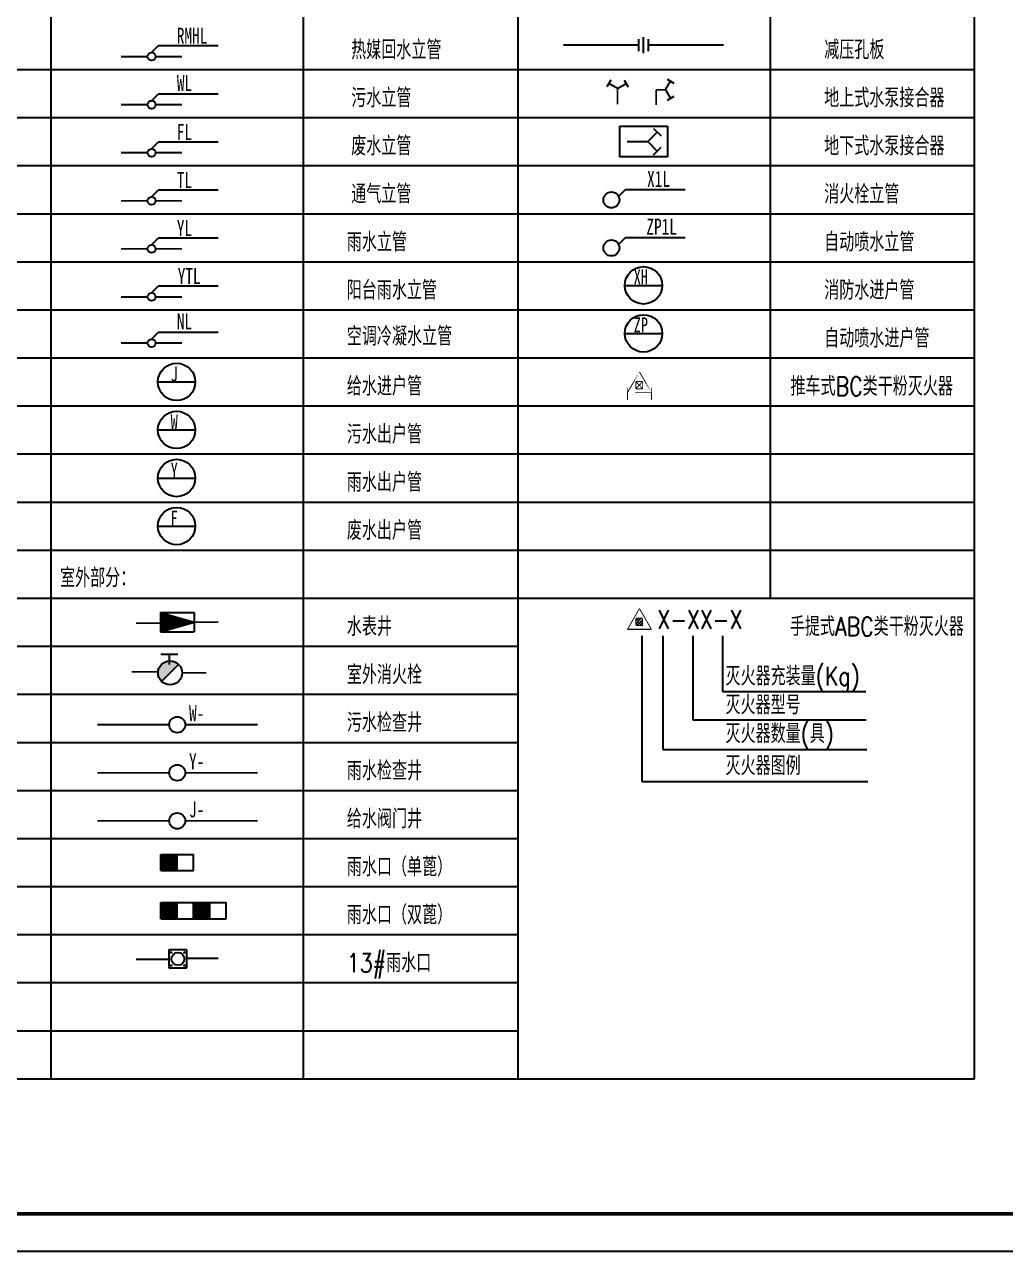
# Model space of a CAD drawing. Extents: x 27938 to 1507990, y 110129 to 923079.
# Drawn here: x 449029 to 475117, y 660457 to 693082 of the extents above; entities that cross this region are included whole.
import ezdxf

# ---------------------------------------------------------------- set-up
doc = ezdxf.new("R2010")
doc.units = 0
doc.header["$LTSCALE"] = 1000
doc.header["$MEASUREMENT"] = 0
doc.layers.add('0s-水标注', color=7, linetype='Continuous')
doc.layers.add('图框', color=140, linetype='Continuous')
doc.layers.add('yichutu', color=7, linetype='Continuous', true_color=0xffffff, plot=False)
doc.styles.add('HZ', font='txt', dxfattribs={"bigfont": 'hztxt'})
doc.styles.add('ST', font='', dxfattribs={"width": 0.8})
doc.styles.get('ST').set_extended_font_data('SimSun')

# ---------------------------------------------------------------- blocks, each defined once
blk = doc.blocks.new('*X188')
at = {"color": 0, "linetype": 'Continuous'}
for p, q in [((-79979, -68610), (-79674, -68610)), ((-79979, -68620), (-79674, -68620)), ((-79979, -68630), (-79674, -68630)), ((-79979, -68640), (-79674, -68640)), ((-79979, -68650), (-79674, -68650)), ((-79979, -68660), (-79674, -68660)), ((-79979, -68670), (-79674, -68670)), ((-79979, -68680), (-79674, -68680)), ((-79979, -68690), (-79674, -68690)), ((-79979, -68700), (-79674, -68700)), ((-79979, -68710), (-79674, -68710)), ((-79979, -68720), (-79674, -68720)), ((-79979, -68730), (-79674, -68730)), ((-79979, -68740), (-79674, -68740)), ((-79979, -68750), (-79674, -68750)), ((-79979, -68760), (-79674, -68760)), ((-79979, -68770), (-79674, -68770)), ((-79979, -68780), (-79674, -68780)), ((-79979, -68790), (-79674, -68790)), ((-79979, -68800), (-79674, -68800)), ((-79979, -68810), (-79674, -68810)), ((-79979, -68820), (-79674, -68820)), ((-79979, -68830), (-79674, -68830)), ((-79979, -68840), (-79674, -68840)), ((-79979, -68850), (-79674, -68850)), ((-79979, -68860), (-79674, -68860)), ((-79979, -68870), (-79674, -68870)), ((-79979, -68880), (-79674, -68880)), ((-79979, -68890), (-79674, -68890)), ((-79979, -68900), (-79674, -68900))]:
    blk.add_line(p, q, dxfattribs=at)
blk = doc.blocks.new('*X190')
at = {"color": 0, "linetype": 'Continuous'}
for p, q in [((-59859, -59642), (-59854, -59642)), ((-59859, -59643), (-59851, -59643)), ((-59859, -59644), (-59847, -59644)), ((-59859, -59645), (-59844, -59645)), ((-59859, -59646), (-59840, -59646)), ((-59859, -59647), (-59837, -59647)), ((-59859, -59648), (-59833, -59648)), ((-59859, -59649), (-59830, -59649)), ((-59859, -59650), (-59826, -59650)), ((-59859, -59651), (-59823, -59651)), ((-59859, -59652), (-59819, -59652)), ((-59859, -59653), (-59816, -59653)), ((-59859, -59654), (-59812, -59654)), ((-59859, -59655), (-59809, -59655)), ((-59859, -59656), (-59805, -59656)), ((-59859, -59657), (-59802, -59657)), ((-59859, -59658), (-59798, -59658)), ((-59859, -59659), (-59795, -59659)), ((-59859, -59660), (-59791, -59660)), ((-59859, -59661), (-59788, -59661)), ((-59859, -59662), (-59784, -59662)), ((-59859, -59663), (-59781, -59663)), ((-59859, -59664), (-59777, -59664)), ((-59859, -59665), (-59774, -59665)), ((-59859, -59666), (-59770, -59666)), ((-59859, -59667), (-59767, -59667)), ((-59859, -59668), (-59763, -59668)), ((-59859, -59669), (-59760, -59669)), ((-59859, -59670), (-59756, -59670)), ((-59859, -59671), (-59753, -59671)), ((-59859, -59672), (-59749, -59672)), ((-59859, -59673), (-59746, -59673)), ((-59859, -59674), (-59742, -59674)), ((-59859, -59675), (-59739, -59675)), ((-59859, -59676), (-59735, -59676)), ((-59859, -59677), (-59732, -59677)), ((-59859, -59678), (-59728, -59678)), ((-59859, -59679), (-59725, -59679)), ((-59859, -59680), (-59721, -59680)), ((-59859, -59681), (-59718, -59681)), ((-59859, -59682), (-59714, -59682)), ((-59859, -59683), (-59711, -59683)), ((-59859, -59684), (-59707, -59684)), ((-59859, -59685), (-59704, -59685)), ((-59859, -59686), (-59700, -59686)), ((-59859, -59687), (-59697, -59687)), ((-59859, -59688), (-59693, -59688)), ((-59859, -59689), (-59690, -59689)), ((-59859, -59690), (-59686, -59690)), ((-59859, -59691), (-59683, -59691)), ((-59859, -59692), (-59679, -59692)), ((-59859, -59693), (-59676, -59693)), ((-59859, -59694), (-59672, -59694)), ((-59859, -59695), (-59669, -59695)), ((-59859, -59696), (-59665, -59696)), ((-59859, -59697), (-59662, -59697)), ((-59859, -59698), (-59658, -59698)), ((-59859, -59699), (-59655, -59699)), ((-59859, -59700), (-59651, -59700)), ((-59859, -59701), (-59648, -59701)), ((-59859, -59702), (-59644, -59702)), ((-59859, -59703), (-59641, -59703)), ((-59859, -59704), (-59637, -59704)), ((-59859, -59705), (-59634, -59705)), ((-59859, -59706), (-59630, -59706)), ((-59859, -59707), (-59627, -59707)), ((-59859, -59708), (-59623, -59708)), ((-59859, -59709), (-59620, -59709)), ((-59859, -59710), (-59616, -59710)), ((-59859, -59711), (-59613, -59711)), ((-59859, -59712), (-59609, -59712)), ((-59859, -59713), (-59606, -59713)), ((-59859, -59714), (-59602, -59714)), ((-59859, -59715), (-59599, -59715)), ((-59859, -59716), (-59595, -59716)), ((-59859, -59717), (-59592, -59717)), ((-59859, -59718), (-59588, -59718)), ((-59859, -59719), (-59585, -59719)), ((-59859, -59720), (-59581, -59720)), ((-59859, -59721), (-59578, -59721)), ((-59859, -59722), (-59574, -59722)), ((-59859, -59723), (-59571, -59723)), ((-59859, -59724), (-59567, -59724)), ((-59859, -59725), (-59564, -59725)), ((-59859, -59726), (-59560, -59726)), ((-59859, -59727), (-59557, -59727)), ((-59859, -59728), (-59553, -59728)), ((-59859, -59729), (-59550, -59729)), ((-59859, -59730), (-59546, -59730)), ((-59859, -59731), (-59543, -59731)), ((-59859, -59732), (-59539, -59732)), ((-59859, -59733), (-59536, -59733)), ((-59859, -59734), (-59532, -59734)), ((-59859, -59735), (-59529, -59735)), ((-59859, -59736), (-59525, -59736)), ((-59859, -59737), (-59522, -59737)), ((-59859, -59738), (-59518, -59738)), ((-59859, -59739), (-59515, -59739)), ((-59859, -59740), (-59511, -59740)), ((-59859, -59741), (-59508, -59741)), ((-59859, -59742), (-59504, -59742)), ((-59859, -59743), (-59501, -59743)), ((-59859, -59744), (-59497, -59744)), ((-59859, -59745), (-59494, -59745)), ((-59859, -59746), (-59490, -59746)), ((-59859, -59747), (-59487, -59747)), ((-59859, -59748), (-59483, -59748)), ((-59859, -59749), (-59480, -59749)), ((-59859, -59750), (-59476, -59750)), ((-59859, -59751), (-59473, -59751)), ((-59859, -59752), (-59469, -59752)), ((-59859, -59753), (-59466, -59753)), ((-59859, -59754), (-59462, -59754)), ((-59859, -59755), (-59459, -59755)), ((-59859, -59756), (-59455, -59756)), ((-59859, -59757), (-59452, -59757)), ((-59859, -59758), (-59448, -59758)), ((-59859, -59759), (-59445, -59759)), ((-59859, -59760), (-59441, -59760)), ((-59859, -59761), (-59438, -59761)), ((-59859, -59762), (-59434, -59762)), ((-59859, -59763), (-59431, -59763)), ((-59859, -59764), (-59427, -59764)), ((-59859, -59765), (-59424, -59765)), ((-59859, -59766), (-59420, -59766)), ((-59859, -59767), (-59417, -59767)), ((-59859, -59768), (-59413, -59768)), ((-59859, -59769), (-59410, -59769)), ((-59859, -59770), (-59406, -59770)), ((-59859, -59771), (-59403, -59771)), ((-59859, -59772), (-59399, -59772)), ((-59859, -59773), (-59396, -59773)), ((-59859, -59774), (-59392, -59774)), ((-59859, -59775), (-59389, -59775)), ((-59859, -59776), (-59385, -59776)), ((-59859, -59777), (-59382, -59777)), ((-59859, -59778), (-59378, -59778)), ((-59859, -59779), (-59375, -59779)), ((-59859, -59780), (-59371, -59780)), ((-59859, -59781), (-59368, -59781)), ((-59859, -59782), (-59364, -59782)), ((-59859, -59783), (-59361, -59783)), ((-59859, -59784), (-59357, -59784)), ((-59859, -59785), (-59354, -59785)), ((-59859, -59786), (-59350, -59786)), ((-59859, -59787), (-59347, -59787)), ((-59859, -59788), (-59343, -59788)), ((-59859, -59789), (-59340, -59789)), ((-59859, -59790), (-59336, -59790)), ((-59859, -59791), (-59333, -59791)), ((-59859, -59792), (-59329, -59792)), ((-59859, -59793), (-59326, -59793)), ((-59859, -59794), (-59322, -59794)), ((-59859, -59795), (-59319, -59795)), ((-59859, -59796), (-59315, -59796)), ((-59859, -59797), (-59312, -59797)), ((-59859, -59798), (-59308, -59798)), ((-59859, -59799), (-59305, -59799)), ((-59859, -59800), (-59301, -59800)), ((-59859, -59801), (-59298, -59801)), ((-59859, -59802), (-59294, -59802)), ((-59859, -59803), (-59291, -59803)), ((-59859, -59804), (-59287, -59804)), ((-59859, -59805), (-59284, -59805)), ((-59859, -59806), (-59280, -59806)), ((-59859, -59807), (-59277, -59807)), ((-59859, -59808), (-59273, -59808)), ((-59859, -59809), (-59270, -59809)), ((-59859, -59810), (-59266, -59810)), ((-59859, -59811), (-59263, -59811)), ((-59859, -59812), (-59259, -59812)), ((-59859, -59813), (-59256, -59813)), ((-59859, -59814), (-59252, -59814)), ((-59859, -59815), (-59249, -59815)), ((-59859, -59816), (-59245, -59816)), ((-59859, -59817), (-59242, -59817)), ((-59859, -59818), (-59238, -59818)), ((-59859, -59819), (-59235, -59819)), ((-59859, -59820), (-59231, -59820)), ((-59859, -59821), (-59228, -59821)), ((-59859, -59822), (-59224, -59822)), ((-59859, -59823), (-59221, -59823)), ((-59859, -59824), (-59217, -59824)), ((-59859, -59825), (-59214, -59825)), ((-59859, -59826), (-59210, -59826)), ((-59859, -59827), (-59207, -59827)), ((-59859, -59828), (-59203, -59828)), ((-59859, -59829), (-59200, -59829)), ((-59859, -59830), (-59196, -59830)), ((-59859, -59831), (-59193, -59831)), ((-59859, -59832), (-59189, -59832)), ((-59859, -59833), (-59186, -59833)), ((-59859, -59834), (-59182, -59834)), ((-59859, -59835), (-59179, -59835)), ((-59859, -59836), (-59175, -59836)), ((-59859, -59837), (-59172, -59837)), ((-59859, -59838), (-59168, -59838)), ((-59859, -59839), (-59165, -59839)), ((-59859, -59840), (-59161, -59840)), ((-59859, -59841), (-59158, -59841)), ((-59859, -59842), (-59154, -59842)), ((-59859, -59843), (-59151, -59843)), ((-59859, -59844), (-59147, -59844)), ((-59859, -59845), (-59144, -59845)), ((-59859, -59846), (-59140, -59846)), ((-59859, -59847), (-59137, -59847)), ((-59859, -59848), (-59133, -59848)), ((-59859, -59849), (-59130, -59849)), ((-59859, -59850), (-59126, -59850)), ((-59859, -59851), (-59123, -59851)), ((-59859, -59852), (-59119, -59852)), ((-59859, -59853), (-59116, -59853)), ((-59859, -59854), (-59112, -59854)), ((-59859, -59855), (-59109, -59855)), ((-59859, -59856), (-59105, -59856)), ((-59859, -59857), (-59102, -59857)), ((-59859, -59858), (-59098, -59858)), ((-59859, -59859), (-59095, -59859)), ((-59859, -59860), (-59091, -59860)), ((-59859, -59861), (-59088, -59861)), ((-59859, -59862), (-59084, -59862)), ((-59859, -59863), (-59081, -59863)), ((-59859, -59864), (-59077, -59864)), ((-59859, -59865), (-59074, -59865)), ((-59859, -59866), (-59070, -59866)), ((-59859, -59867), (-59067, -59867)), ((-59859, -59868), (-59063, -59868)), ((-59859, -59869), (-59060, -59869)), ((-59859, -59870), (-59056, -59870)), ((-59859, -59871), (-59053, -59871)), ((-59859, -59872), (-59049, -59872)), ((-59859, -59873), (-59046, -59873)), ((-59859, -59874), (-59042, -59874)), ((-59859, -59875), (-59039, -59875)), ((-59859, -59876), (-59035, -59876)), ((-59859, -59877), (-59032, -59877)), ((-59859, -59878), (-59028, -59878)), ((-59859, -59879), (-59025, -59879)), ((-59859, -59880), (-59021, -59880)), ((-59859, -59881), (-59018, -59881)), ((-59859, -59882), (-59014, -59882)), ((-59859, -59883), (-59011, -59883)), ((-59859, -59884), (-59007, -59884)), ((-59859, -59885), (-59004, -59885)), ((-59859, -59886), (-59000, -59886)), ((-59859, -59887), (-58997, -59887)), ((-59859, -59888), (-58993, -59888)), ((-59859, -59889), (-58990, -59889)), ((-59859, -59890), (-58986, -59890)), ((-59859, -59891), (-58983, -59891)), ((-59859, -59892), (-58979, -59892)), ((-59859, -59893), (-58976, -59893)), ((-59859, -59894), (-58972, -59894)), ((-59859, -59895), (-58969, -59895)), ((-59859, -59898), (-58970, -59898)), ((-59859, -59899), (-58974, -59899)), ((-59859, -59900), (-58977, -59900)), ((-59859, -59901), (-58981, -59901)), ((-59859, -59902), (-58984, -59902)), ((-59859, -59903), (-58988, -59903)), ((-59859, -59904), (-58991, -59904)), ((-59859, -59905), (-58995, -59905)), ((-59859, -59906), (-58998, -59906)), ((-59859, -59907), (-59002, -59907)), ((-59859, -59908), (-59005, -59908)), ((-59859, -59909), (-59009, -59909)), ((-59859, -59910), (-59012, -59910)), ((-59859, -59911), (-59016, -59911)), ((-59859, -59912), (-59019, -59912)), ((-59859, -59913), (-59023, -59913)), ((-59859, -59914), (-59026, -59914)), ((-59859, -59915), (-59030, -59915)), ((-59859, -59916), (-59033, -59916)), ((-59859, -59917), (-59037, -59917)), ((-59859, -59918), (-59040, -59918)), ((-59859, -59919), (-59044, -59919)), ((-59859, -59920), (-59047, -59920)), ((-59859, -59921), (-59051, -59921)), ((-59859, -59922), (-59054, -59922)), ((-59859, -59923), (-59058, -59923)), ((-59859, -59924), (-59061, -59924)), ((-59859, -59925), (-59065, -59925)), ((-59859, -59926), (-59068, -59926)), ((-59859, -59927), (-59072, -59927)), ((-59859, -59928), (-59075, -59928)), ((-59859, -59929), (-59079, -59929)), ((-59859, -59930), (-59082, -59930)), ((-59859, -59931), (-59086, -59931)), ((-59859, -59932), (-59089, -59932)), ((-59859, -59933), (-59093, -59933)), ((-59859, -59934), (-59096, -59934)), ((-59859, -59935), (-59100, -59935)), ((-59859, -59936), (-59103, -59936)), ((-59859, -59937), (-59107, -59937)), ((-59859, -59938), (-59110, -59938)), ((-59859, -59939), (-59114, -59939)), ((-59859, -59940), (-59117, -59940)), ((-59859, -59941), (-59121, -59941)), ((-59859, -59942), (-59124, -59942)), ((-59859, -59943), (-59128, -59943)), ((-59859, -59944), (-59131, -59944)), ((-59859, -59945), (-59135, -59945)), ((-59859, -59946), (-59138, -59946)), ((-59859, -59947), (-59142, -59947)), ((-59859, -59948), (-59145, -59948)), ((-59859, -59949), (-59149, -59949)), ((-59859, -59950), (-59152, -59950)), ((-59859, -59951), (-59156, -59951)), ((-59859, -59952), (-59159, -59952)), ((-59859, -59953), (-59163, -59953)), ((-59859, -59954), (-59166, -59954)), ((-59859, -59955), (-59170, -59955)), ((-59859, -59956), (-59173, -59956)), ((-59859, -59957), (-59177, -59957)), ((-59859, -59958), (-59180, -59958)), ((-59859, -59959), (-59184, -59959)), ((-59859, -59960), (-59187, -59960)), ((-59859, -59961), (-59191, -59961)), ((-59859, -59962), (-59194, -59962)), ((-59859, -59963), (-59198, -59963)), ((-59859, -59964), (-59201, -59964)), ((-59859, -59965), (-59205, -59965)), ((-59859, -59966), (-59208, -59966)), ((-59859, -59967), (-59212, -59967)), ((-59859, -59968), (-59215, -59968)), ((-59859, -59969), (-59219, -59969)), ((-59859, -59970), (-59222, -59970)), ((-59859, -59971), (-59226, -59971)), ((-59859, -59972), (-59229, -59972)), ((-59859, -59973), (-59233, -59973)), ((-59859, -59974), (-59236, -59974)), ((-59859, -59975), (-59240, -59975)), ((-59859, -59976), (-59243, -59976)), ((-59859, -59977), (-59247, -59977)), ((-59859, -59978), (-59250, -59978)), ((-59859, -59979), (-59254, -59979)), ((-59859, -59980), (-59257, -59980)), ((-59859, -59981), (-59261, -59981)), ((-59859, -59982), (-59264, -59982)), ((-59859, -59983), (-59268, -59983)), ((-59859, -59984), (-59271, -59984)), ((-59859, -59985), (-59275, -59985)), ((-59859, -59986), (-59278, -59986)), ((-59859, -59987), (-59282, -59987)), ((-59859, -59988), (-59285, -59988)), ((-59859, -59989), (-59289, -59989)), ((-59859, -59990), (-59292, -59990)), ((-59859, -59991), (-59296, -59991)), ((-59859, -59992), (-59299, -59992)), ((-59859, -59993), (-59303, -59993)), ((-59859, -59994), (-59306, -59994)), ((-59859, -59995), (-59310, -59995)), ((-59859, -59996), (-59313, -59996)), ((-59859, -59997), (-59317, -59997)), ((-59859, -59998), (-59320, -59998)), ((-59859, -59999), (-59324, -59999)), ((-59859, -60000), (-59327, -60000)), ((-59859, -60001), (-59331, -60001)), ((-59859, -60002), (-59334, -60002)), ((-59859, -60003), (-59338, -60003)), ((-59859, -60004), (-59341, -60004)), ((-59859, -60005), (-59345, -60005)), ((-59859, -60006), (-59348, -60006)), ((-59859, -60007), (-59352, -60007)), ((-59859, -60008), (-59355, -60008)), ((-59859, -60009), (-59359, -60009)), ((-59859, -60010), (-59362, -60010)), ((-59859, -60011), (-59366, -60011)), ((-59859, -60012), (-59369, -60012)), ((-59859, -60013), (-59373, -60013)), ((-59859, -60014), (-59376, -60014)), ((-59859, -60015), (-59380, -60015)), ((-59859, -60016), (-59383, -60016)), ((-59859, -60017), (-59387, -60017)), ((-59859, -60018), (-59390, -60018)), ((-59859, -60019), (-59394, -60019)), ((-59859, -60020), (-59397, -60020)), ((-59859, -60021), (-59401, -60021)), ((-59859, -60022), (-59404, -60022)), ((-59859, -60023), (-59408, -60023)), ((-59859, -60024), (-59411, -60024)), ((-59859, -60025), (-59415, -60025)), ((-59859, -60026), (-59418, -60026)), ((-59859, -60027), (-59422, -60027)), ((-59859, -60028), (-59425, -60028)), ((-59859, -60029), (-59429, -60029)), ((-59859, -60030), (-59432, -60030)), ((-59859, -60031), (-59436, -60031)), ((-59859, -60032), (-59439, -60032)), ((-59859, -60033), (-59443, -60033)), ((-59859, -60034), (-59446, -60034)), ((-59859, -60035), (-59450, -60035)), ((-59859, -60036), (-59453, -60036)), ((-59859, -60037), (-59457, -60037)), ((-59859, -60038), (-59460, -60038)), ((-59859, -60039), (-59464, -60039)), ((-59859, -60040), (-59467, -60040)), ((-59859, -60041), (-59471, -60041)), ((-59859, -60042), (-59474, -60042)), ((-59859, -60043), (-59478, -60043)), ((-59859, -60044), (-59481, -60044)), ((-59859, -60045), (-59485, -60045)), ((-59859, -60046), (-59488, -60046)), ((-59859, -60047), (-59492, -60047)), ((-59859, -60048), (-59495, -60048)), ((-59859, -60049), (-59499, -60049)), ((-59859, -60050), (-59502, -60050)), ((-59859, -60051), (-59506, -60051)), ((-59859, -60052), (-59509, -60052)), ((-59859, -60053), (-59513, -60053)), ((-59859, -60054), (-59516, -60054)), ((-59859, -60055), (-59520, -60055)), ((-59859, -60056), (-59523, -60056)), ((-59859, -60057), (-59527, -60057)), ((-59859, -60058), (-59530, -60058)), ((-59859, -60059), (-59534, -60059)), ((-59859, -60060), (-59537, -60060)), ((-59859, -60061), (-59541, -60061)), ((-59859, -60062), (-59544, -60062)), ((-59859, -60063), (-59548, -60063)), ((-59859, -60064), (-59551, -60064)), ((-59859, -60065), (-59555, -60065)), ((-59859, -60066), (-59558, -60066)), ((-59859, -60067), (-59562, -60067)), ((-59859, -60068), (-59565, -60068)), ((-59859, -60069), (-59569, -60069)), ((-59859, -60070), (-59572, -60070)), ((-59859, -60071), (-59576, -60071)), ((-59859, -60072), (-59579, -60072)), ((-59859, -60073), (-59583, -60073)), ((-59859, -60074), (-59586, -60074)), ((-59859, -60075), (-59590, -60075)), ((-59859, -60076), (-59593, -60076)), ((-59859, -60077), (-59597, -60077)), ((-59859, -60078), (-59600, -60078)), ((-59859, -60079), (-59604, -60079)), ((-59859, -60080), (-59607, -60080)), ((-59859, -60081), (-59611, -60081)), ((-59859, -60082), (-59614, -60082)), ((-59859, -60083), (-59618, -60083)), ((-59859, -60084), (-59621, -60084)), ((-59859, -60085), (-59625, -60085)), ((-59859, -60086), (-59628, -60086)), ((-59859, -60087), (-59632, -60087)), ((-59859, -60088), (-59635, -60088)), ((-59859, -60089), (-59639, -60089)), ((-59859, -60090), (-59642, -60090)), ((-59859, -60091), (-59646, -60091)), ((-59859, -60092), (-59649, -60092)), ((-59859, -60093), (-59653, -60093)), ((-59859, -60094), (-59656, -60094)), ((-59859, -60095), (-59660, -60095)), ((-59859, -60096), (-59663, -60096)), ((-59859, -60097), (-59667, -60097)), ((-59859, -60098), (-59670, -60098)), ((-59859, -60099), (-59674, -60099)), ((-59859, -60100), (-59677, -60100)), ((-59859, -60101), (-59681, -60101)), ((-59859, -60102), (-59684, -60102)), ((-59859, -60103), (-59688, -60103)), ((-59859, -60104), (-59691, -60104)), ((-59859, -60105), (-59695, -60105)), ((-59859, -60106), (-59698, -60106)), ((-59859, -60107), (-59702, -60107)), ((-59859, -60108), (-59705, -60108)), ((-59859, -60109), (-59709, -60109)), ((-59859, -60110), (-59712, -60110)), ((-59859, -60111), (-59716, -60111)), ((-59859, -60112), (-59719, -60112)), ((-59859, -60113), (-59723, -60113)), ((-59859, -60114), (-59726, -60114)), ((-59859, -60115), (-59730, -60115)), ((-59859, -60116), (-59733, -60116)), ((-59859, -60117), (-59737, -60117)), ((-59859, -60118), (-59740, -60118)), ((-59859, -60119), (-59744, -60119)), ((-59859, -60120), (-59747, -60120)), ((-59859, -60121), (-59751, -60121)), ((-59859, -60122), (-59754, -60122)), ((-59859, -60123), (-59758, -60123)), ((-59859, -60124), (-59761, -60124)), ((-59859, -60125), (-59765, -60125)), ((-59859, -60126), (-59768, -60126)), ((-59859, -60127), (-59772, -60127)), ((-59859, -60128), (-59775, -60128)), ((-59859, -60129), (-59779, -60129)), ((-59859, -60130), (-59782, -60130)), ((-59859, -60131), (-59786, -60131)), ((-59859, -60132), (-59789, -60132)), ((-59859, -60133), (-59793, -60133)), ((-59859, -60134), (-59796, -60134)), ((-59859, -60135), (-59800, -60135)), ((-59859, -60136), (-59803, -60136)), ((-59859, -60137), (-59807, -60137)), ((-59859, -60138), (-59810, -60138)), ((-59859, -60139), (-59814, -60139)), ((-59859, -60140), (-59817, -60140)), ((-59859, -60141), (-59821, -60141)), ((-59859, -60142), (-59824, -60142)), ((-59859, -60143), (-59828, -60143)), ((-59859, -60144), (-59831, -60144)), ((-59859, -60145), (-59835, -60145)), ((-59859, -60146), (-59838, -60146)), ((-59859, -60147), (-59842, -60147)), ((-59859, -60148), (-59845, -60148)), ((-59859, -60149), (-59849, -60149)), ((-59859, -60150), (-59852, -60150))]:
    blk.add_line(p, q, dxfattribs=at)
blk = doc.blocks.new('TK')
at = {"layer": '图框'}
blk.add_lwpolyline([(465375, 548714), (549475, 548714), (549475, 489314), (465375, 489314)], close=True, dxfattribs=at)
blk.add_lwpolyline([(465375, 548714), (549475, 548714), (549475, 489314), (465375, 489314)], close=True, dxfattribs=at)
at = {"layer": '图框', "const_width": 100}
blk.add_lwpolyline([(548475, 490314), (548475, 547714), (467875, 547714), (467875, 490314)], close=True, dxfattribs=at)
blk = doc.blocks.new('yct-841-594-84100-59399.9999999999-100-1000.0')
at = {"layer": 'yichutu', "color": 7, "true_color": 0xffffff}
blk.add_lwpolyline([(0, 0), (0, 59400), (84100, 59400), (84100, 0)], close=True, dxfattribs=at)

msp = doc.modelspace()

# ---------------------------------------------------------------- hatches: boundary and pattern name
at = {"layer": '0s-水标注'}
h = msp.add_hatch(dxfattribs=at)
h.set_pattern_fill('普通砖', color=256, scale=42, style=0)
h.set_pattern_definition([(45, (424726.68, 644979.02), (-37.123106, 37.123106), [])])
h.paths.add_polyline_path([(465287.5, 677294), (465287.5, 677102.9), (465468.2, 677102.9), (465468.2, 677294)])
at = {"layer": '0s-水标注', "ltscale": 1.5}
msp.add_hatch(color=256, dxfattribs=at).paths.add_polyline_path([(452579.3, 675842.5, 0.1989124), (452672.9, 675616.5), (453124.7, 676068.4, 0.6681786)])

# ---------------------------------------------------------------- linework, layer by layer
for p, q in [((449735.3, 665048.8), (449735.3, 713006.8)), ((456444.8, 665048.8), (456444.8, 713006.8)), ((462154.3, 670160.8), (462154.3, 713006.8)), ((462154.3, 665048.8), (462154.3, 713006.8)), ((468863.8, 677828.8), (468863.8, 713006.8)), ((474295.3, 665048.8), (474295.3, 713006.8)), ((465363.5, 692377.1), (465363.5, 692696.6)), ((465491.3, 692323.9), (465491.3, 692749.9)), ((465619.1, 692377.1), (465619.1, 692696.6)), ((452407.2, 692335.8), (452592.5, 692521.1)), ((452592.5, 692521.1), (454177.5, 692521.1)), ((425175.3, 691886.8), (474295.3, 691886.8)), ((464619.9, 691604.8), (464516.6, 691426)), ((464798.8, 691382.2), (464568.2, 691515.4)), ((464798.8, 691382.2), (465029.4, 691515.4)), ((464977.8, 691604.8), (465081, 691426)), ((466071.8, 691346.7), (466204.9, 691577.3)), ((466071.8, 691346.7), (466204.9, 691116.1)), ((466115.5, 691628.9), (466294.4, 691525.7)), ((452407.2, 691057.8), (452592.5, 691243.1)), ((452592.5, 691243.1), (454177.5, 691243.1)), ((466294.4, 691167.8), (466115.5, 691064.5)), ((425175.3, 690608.8), (474295.3, 690608.8)), ((464852.3, 690378.1), (466130.3, 690378.1)), ((464852.3, 690378.1), (464852.3, 689561.5)), ((466130.3, 690378.1), (466130.3, 689561.5)), ((465605.9, 689969.8), (465856.9, 690220.8)), ((465756.5, 690321.2), (465957.3, 690120.4)), ((452407.2, 689779.8), (452592.5, 689965.1)), ((452592.5, 689965.1), (454177.5, 689965.1)), ((465605.9, 689969.8), (465856.9, 689718.8)), ((465756.5, 689618.4), (465957.3, 689819.2)), ((466130.3, 689561.5), (464852.3, 689561.5)), ((425175.3, 689330.8), (474295.3, 689330.8)), ((452407.2, 688501.8), (452592.5, 688687.1)), ((452592.5, 688687.1), (454177.5, 688687.1)), ((464826.2, 688512.8), (465011.5, 688698.2)), ((465011.5, 688698.2), (466596.5, 688698.2)), ((425175.3, 688052.8), (474295.3, 688052.8)), ((464826.2, 687234.8), (465011.5, 687420.2)), ((465011.5, 687420.2), (466596.5, 687420.2)), ((452407.2, 687223.8), (452592.5, 687409.1)), ((452592.5, 687409.1), (454177.5, 687409.1)), ((425175.3, 686774.8), (474295.3, 686774.8)), ((452407.2, 685945.8), (452592.5, 686131.1)), ((452592.5, 686131.1), (454177.5, 686131.1)), ((464994.3, 686146.9), (465988.3, 686146.9)), ((425175.3, 685496.8), (474295.3, 685496.8)), ((452407.2, 684718.4), (452592.5, 684903.8)), ((452592.5, 684903.8), (454177.5, 684903.8)), ((464994.3, 684868.9), (465988.3, 684868.9)), ((425175.3, 684218.8), (474295.3, 684218.8)), ((452575.3, 683579.8), (453569.3, 683579.8)), ((425175.3, 682940.8), (474295.3, 682940.8)), ((452575.3, 682301.8), (453569.3, 682301.8)), ((425175.3, 681662.8), (474295.3, 681662.8)), ((452575.3, 681023.8), (453569.3, 681023.8)), ((425175.3, 680384.8), (474295.3, 680384.8)), ((452575.3, 679745.8), (453569.3, 679745.8)), ((425175.3, 679106.8), (474295.3, 679106.8)), ((425175.3, 677828.8), (474295.3, 677828.8)), ((425175.3, 677828.8), (474295.3, 677828.8)), ((452642.7, 677445.4), (453537.3, 677445.4)), ((452642.7, 677445.4), (453537.3, 677189.8)), ((452642.7, 677445.4), (452642.7, 676934.2)), ((453537.3, 677445.4), (453537.3, 676934.2)), ((453537.3, 677189.8), (452642.7, 676934.2)), ((452642.7, 676934.2), (453537.3, 676934.2)), ((465442.7, 676829.4), (465442.7, 672954.5)), ((466001.5, 676829.4), (466001.5, 673803.9)), ((466803, 676829.4), (466803, 674591)), ((467594.2, 676829.4), (467594.2, 675350.8)), ((425175.3, 676550.8), (462154.3, 676550.8)), ((452657.8, 676339.9), (453109.7, 676339.9)), ((452883.7, 676061.8), (452883.7, 676339.9)), ((453124.7, 676068.4), (452672.9, 675616.5)), ((467594.2, 675350.8), (471399, 675350.8)), ((425175.3, 675272.8), (462154.3, 675272.8)), ((466803, 674591), (471413.2, 674591)), ((425175.3, 673994.8), (462154.3, 673994.8)), ((466001.5, 673803.9), (471427.4, 673803.9)), ((465442.7, 672954.5), (471455.8, 672954.5)), ((425175.3, 672716.8), (462154.3, 672716.8)), ((425175.3, 671438.8), (462154.3, 671438.8)), ((452656.9, 671012.8), (453523.1, 671012.8)), ((452656.9, 670586.8), (452656.9, 671012.8)), ((453090, 670586.8), (453090, 671012.8)), ((453523.1, 670586.8), (453523.1, 671012.8)), ((452656.9, 670586.8), (453523.1, 670586.8)), ((425175.3, 670160.8), (462154.3, 670160.8)), ((452656.9, 669306.2), (452656.9, 669732.2)), ((452656.9, 669732.2), (453523.1, 669732.2)), ((453090, 669306.2), (453090, 669732.2)), ((453523.1, 669306.2), (453523.1, 669732.2)), ((453523.1, 669732.2), (454389.3, 669732.2)), ((453523.1, 669306.2), (453523.1, 669732.2)), ((453956.2, 669306.2), (453956.2, 669732.2)), ((454389.3, 669306.2), (454389.3, 669732.2)), ((452656.9, 669306.2), (453523.1, 669306.2)), ((453523.1, 669306.2), (454389.3, 669306.2)), ((425175.3, 668882.8), (462154.3, 668882.8)), ((452864.9, 668480.1), (452864.9, 668000.1)), ((453344.9, 668480.1), (452864.9, 668480.1)), ((453344.9, 668000.1), (453344.9, 668480.1)), ((452864.9, 668000.1), (453344.9, 668000.1)), ((425175.3, 667604.8), (462154.3, 667604.8)), ((425175.3, 666326.8), (462154.3, 666326.8)), ((425175.3, 665048.8), (474295.3, 665048.8))]:
    msp.add_line(p, q, dxfattribs=at)
at = {"layer": '0s-水标注', "ltscale": 1.5, "const_width": 50}
for points in [[(463361.3, 692536.9), (465363.5, 692536.9)], [(465619.1, 692536.9), (467621.3, 692536.9)], [(451598.1, 692229.3), (452300.7, 692229.3)], [(452513.7, 692229.3), (453216.2, 692229.3)], [(464798.8, 690956.2), (464798.8, 691382.2)], [(465827.9, 691346.7), (465827.9, 690940.9)], [(466071.8, 691346.7), (465827.9, 691346.7)], [(451598.1, 690951.3), (452300.7, 690951.3)], [(452513.7, 690951.3), (453216.2, 690951.3)], [(465051.5, 689969.8), (465605.9, 689969.8)], [(451598.1, 689673.3), (452300.7, 689673.3)], [(452513.7, 689673.3), (453216.2, 689673.3)], [(451598.1, 688395.3), (452300.7, 688395.3)], [(452513.7, 688395.3), (453216.2, 688395.3)], [(451598.1, 687117.3), (452300.7, 687117.3)], [(452513.7, 687117.3), (453216.2, 687117.3)], [(451598.1, 685839.3), (452300.7, 685839.3)], [(452513.7, 685839.3), (453216.2, 685839.3)], [(451598.1, 684611.9), (452300.7, 684611.9)], [(452513.7, 684611.9), (453216.2, 684611.9)], [(451996.3, 677164.8), (452698.8, 677164.8)], [(453537.3, 677189.8), (454180.2, 677189.8)], [(451876.6, 675869.6), (452579.1, 675869.6)], [(453218.3, 675842.5), (453861.1, 675842.5)], [(450966.5, 674463.4), (452877, 674463.4)], [(453303, 674463.4), (455226.5, 674463.4)], [(450966.5, 673185.4), (452877, 673185.4)], [(453303, 673185.4), (455226.5, 673185.4)], [(450966.5, 671907.4), (452877, 671907.4)], [(453303, 671907.4), (455226.5, 671907.4)], [(451996.3, 668225.5), (452864.9, 668225.5)], [(453344.9, 668250.5), (454180.2, 668250.5)]]:
    msp.add_lwpolyline(points, dxfattribs=at)
at = {"layer": '0s-水标注', "const_width": 25}
for points in [[(465382.9, 683846.5), (465063.4, 683293.1)], [(465702.4, 683293.1), (465382.9, 683846.5)], [(465063.4, 683485.8), (465063.4, 683100.4)], [(465063.4, 683293.1), (465702.4, 683293.1)], [(465702.4, 683485.8), (465702.4, 683100.4)]]:
    msp.add_lwpolyline(points, close=True, dxfattribs=at)
at = {"layer": '0s-水标注'}
for points, const_width in [([(465287.5, 683396.9), (465287.5, 683588)], 24), ([(465287.5, 683588), (465468.2, 683588)], 24), ([(465287.5, 683588), (465468.2, 683396.9)], 24), ([(465468.2, 683588), (465287.5, 683396.9)], 24), ([(465468.2, 683588), (465468.2, 683396.9)], 24), ([(465468.2, 683396.9), (465287.5, 683396.9)], 24), ([(465382.9, 677552.5), (465063.4, 676999.1)], 24), ([(465287.5, 677294), (465468.2, 677294)], 24), ([(465287.5, 677102.9), (465287.5, 677294)], 24), ([(465702.4, 676999.1), (465382.9, 677552.5)], 24), ([(465468.2, 677294), (465468.2, 677102.9)], 24), ([(465063.4, 676999.1), (465702.4, 676999.1)], 36), ([(465468.2, 677102.9), (465287.5, 677102.9)], 24)]:
    msp.add_lwpolyline(points, dxfattribs=dict(at, const_width=const_width))
at = {"layer": '0s-水标注', "ltscale": 1.5}
for centre, radius in [((452407.2, 692229.3), 106.5), ((452407.2, 690951.3), 106.5), ((452407.2, 689673.3), 106.5), ((452407.2, 688395.3), 106.5), ((464635, 688418.9), 213), ((452407.2, 687117.3), 106.5), ((464635, 687140.9), 213), ((465491.3, 686146.9), 497), ((452407.2, 685839.3), 106.5), ((465491.3, 684868.9), 497), ((452407.2, 684611.9), 106.5), ((453072.3, 683579.8), 497), ((453072.3, 682301.8), 497), ((453072.3, 681023.8), 497), ((453072.3, 679745.8), 497), ((452898.8, 675842.5), 319.5), ((453090, 674463.4), 213), ((453090, 673185.4), 213), ((453090, 671907.4), 213), ((452928.1, 668409.9), 11.7), ((453106.9, 668236.5), 170.4), ((453285.8, 668409.9), 11.7), ((452928.1, 668060.3), 11.7), ((453285.8, 668060.3), 11.7)]:
    msp.add_circle(centre, radius, dxfattribs=at)

# ---------------------------------------------------------------- block references
msp.add_blockref('TK', (-44377.6, 171143.3))
msp.add_blockref('*X190', (512501.4, 737086.1), dxfattribs=at)
at = {"layer": '0s-水标注', "ltscale": 1.5, "xscale": 1.419999999925494, "yscale": 1.419999999925494, "zscale": 1.419999999925494}
for p in [(566226.5, 768428.6), (566226.5, 767148), (567092.7, 767148)]:
    msp.add_blockref('*X188', p, dxfattribs=at)
at = {"layer": 'yichutu'}
msp.add_blockref('yct-841-594-84100-59399.9999999999-100-1000.0', (420997.4, 660457), dxfattribs=at)

# ---------------------------------------------------------------- texts
at = {"layer": '0s-水标注', "ltscale": 1.5, "style": 'ST', "width": 0.7}
for s, height, p in [('RMHL', 426, (453079.3, 692573.9)), ('WL', 426, (453079.3, 691315.8)), ('FL', 426, (453079.3, 690013.1)), ('TL', 426, (453079.3, 688735.7)), ('X1L', 426, (465586.1, 688765.3)), ('YL', 426, (453079.3, 687458.2)), ('ZP1L', 426, (465567.2, 687496.4)), ('YTL', 426, (453102.8, 686180.8)), ('XH', 397.6, (465230, 686176.7)), ('NL', 426, (453079.3, 684978.8)), ('ZP', 397.6, (465230, 684898.7)), ('J', 397.6, (452914.7, 683594.2)), ('W', 397.6, (452914.7, 682316.2)), ('Y', 397.6, (452914.7, 681038.2)), ('F', 397.6, (452914.7, 679760.2)), ('W-', 426, (453403.4, 674558.1)), ('Y-', 426, (453403.4, 673280.1)), ('J-', 426, (453403.4, 672002.1))]:
    msp.add_text(s, height=height, dxfattribs=at).set_placement(p)
at = {"layer": '0s-水标注', "style": 'HZ', "width": 0.8}
for s, p in [('热媒回水立管', (457716.6, 692158.8)), ('减压孔板', (470295.8, 692161)), ('污水立管', (457716.6, 690880.8)), ('地上式水泵接合器', (470295.8, 690880.8)), ('废水立管', (457716.6, 689602.8)), ('地下式水泵接合器', (470295.8, 689602.8)), ('通气立管', (457716.6, 688324.8)), ('消火栓立管', (470295.8, 688322.6)), ('雨水立管', (457600.8, 687046.8)), ('自动喷水立管', (470295.8, 687046.8)), ('阳台雨水立管', (457598.2, 685768.8)), ('消防水进户管', (470295.8, 685768.8)), ('空调冷凝水立管', (457600.8, 684541.5)), ('自动喷水进户管', (470295.8, 684490.8)), ('给水进户管', (457600.8, 683212.8)), ('推车式BC类干粉灭火器', (469400.1, 683212.8)), ('污水出户管', (457600.8, 681934.8)), ('雨水出户管', (457600.8, 680656.8)), ('废水出户管', (457600.8, 679378.8)), ('室外部分：', (449973.2, 678119.1)), ('水表井', (457600.8, 676822.8)), ('X-XX-X', (465856.6, 677010.5)), ('手提式ABC类干粉灭火器', (469383.2, 676825)), ('室外消火栓', (457600.8, 675542.6)), ('灭火器充装量(Kg)', (467671.3, 675505.8)), ('灭火器型号', (467671.3, 674739.8)), ('污水检查井', (457600.8, 674266.8)), ('灭火器数量(具)', (467671.3, 673973.8)), ('雨水检查井', (457600.8, 672988.8)), ('灭火器图例', (467671.3, 673122.7)), ('给水阀门井', (457600.8, 671710.8)), ('雨水口（单蓖）', (457600.8, 670432.8)), ('雨水口（双蓖）', (457600.8, 669157)), ('13#雨水口', (457600.8, 667881.3))]:
    msp.add_text(s, height=500, rotation=0, dxfattribs=at).set_placement(p)

doc.saveas('drawing.dxf')
